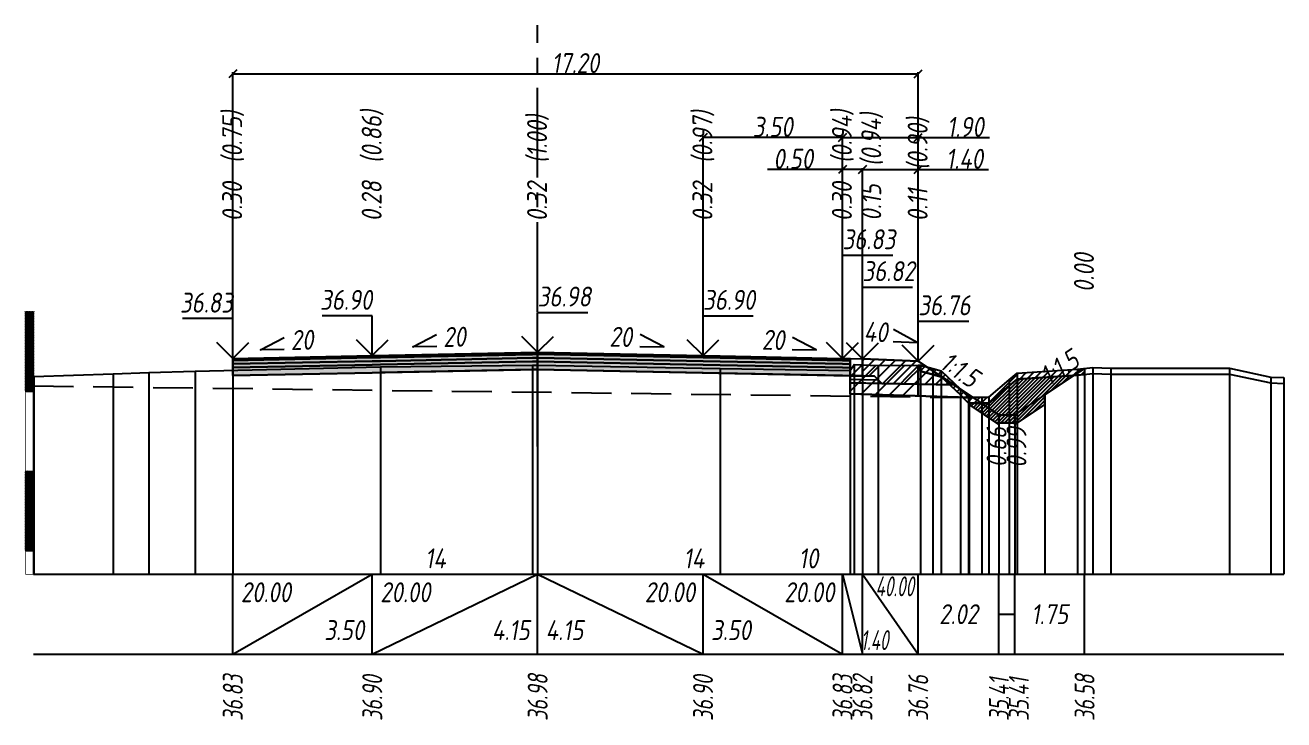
# Model space of a CAD drawing. Extents: x -717 to 1451, y -133302 to 233.
# Drawn here: x 80.8 to 238.7, y -90850.3 to -90763.1 of the extents above; entities that cross this region are included whole.
import ezdxf
from ezdxf.enums import TextEntityAlignment as Align

# ---------------------------------------------------------------- set-up
doc = ezdxf.new("R2010")
doc.units = 0
doc.linetypes.add('осевая2', pattern=[1.125, 0.75, -0.125, 0.125, -0.125])
doc.linetypes.add('штриховая', pattern=[0.75, 0.5, -0.25])
for name, color, linetype in [('Интерполированный поперечник', 2, 'Continuous'), ('Код_514', 1, 'Continuous'), ('Контур_0', 7, 'Continuous'), ('Контур_2521', 7, 'Continuous'), ('Контур_2564', 7, 'Continuous'), ('Контур_2660', 7, 'Continuous'), ('Контур_2665', 7, 'Continuous'), ('Контур_400', 7, 'Continuous'), ('Контур_508', 7, 'Continuous'), ('Контур_512', 7, 'Continuous'), ('Контур_513', 7, 'Continuous'), ('Красный поперечник', 1, 'Continuous'), ('Линейка абсолютных высот', 7, 'Continuous'), ('Объём_2501', 7, 'Continuous'), ('Объём_2564', 7, 'Continuous'), ('Объём_2650', 7, 'Continuous'), ('Объём_2660', 7, 'Continuous'), ('Объём_2663', 7, 'Continuous'), ('Объём_2664', 7, 'Continuous'), ('Объём_2665', 7, 'Continuous'), ('Объём_2753', 7, 'Continuous'), ('Ось', 1, 'осевая2'), ('Откосы', 7, 'Continuous'), ('Отметки покрытия', 7, 'Continuous'), ('Рабочие отметки', 7, 'Continuous'), ('Рабочие отметки доп.', 7, 'Continuous'), ('Слои выравнивания', 7, 'Continuous'), ('Таблица', 7, 'Continuous'), ('Уклоны проезжей части', 7, 'Continuous'), ('Черный поперечник', 3, 'Continuous')]:
    doc.layers.add(name, color=color, linetype=linetype)
for name, color, linetype, true_color in [('Контур_2540', 2, 'Continuous', 0xffff00), ('Контур_2560', 2, 'Continuous', 0xffff00), ('Контур_2561', 7, 'Continuous', 0xff8040), ('Контур_2562', 3, 'Continuous', 0x00ff00), ('Контур_2563', 7, 'Continuous', 0xff8000), ('Контур_2570', 7, 'Continuous', 0x80ff00), ('Контур_2583', 3, 'Continuous', 0x00ff00), ('Контур_2584', 3, 'Continuous', 0x00ff00), ('Контур_2725', 7, 'Continuous', 0x323232), ('Контур_2736', 4, 'Continuous', 0x00ffff), ('Контур_2760', 7, 'Continuous', 0x323232), ('Контур_2761', 7, 'Continuous', 0x323232), ('Контур_2762', 7, 'Continuous', 0x323232), ('Контур_2763', 7, 'Continuous', 0x323232), ('Контур_402', 7, 'Continuous', 0xff6464), ('Контур_703', 4, 'Continuous', 0x00ffff), ('Контур_707', 4, 'Continuous', 0x00ffff), ('Контур_720', 131, 'Continuous', 0xaaffff), ('Объём_2500', 7, 'Continuous', 0xc0c0c0), ('Объём_2520', 7, 'Continuous', 0x80ffff), ('Объём_2540', 2, 'Continuous', 0xffff00), ('Объём_2560', 2, 'Continuous', 0xffff00), ('Объём_2561', 7, 'Continuous', 0xff8040), ('Объём_2562', 3, 'Continuous', 0x00ff00), ('Объём_2563', 7, 'Continuous', 0xff8000), ('Объём_2570', 7, 'Continuous', 0x80ff00), ('Объём_2580', 3, 'Continuous', 0x00ff00), ('Объём_2583', 3, 'Continuous', 0x00ff00), ('Объём_2584', 3, 'Continuous', 0x00ff00), ('Объём_2593', 3, 'Continuous', 0x00ff00), ('Объём_2597', 3, 'Continuous', 0x00ff00), ('Объём_2600', 7, 'Continuous', 0x808000), ('Объём_2620', 2, 'Continuous', 0xffff00), ('Объём_2746', 2, 'Continuous', 0xffff00)]:
    doc.layers.add(name, color=color, linetype=linetype, true_color=true_color)
doc.styles.get("Standard").update_dxf_attribs({"font": 'txt', "height": 2.5})
doc.styles.add('М', font='romand.shx', dxfattribs={"width": 0.8, "oblique": 10, "height": 2.5})
doc.dimstyles.get("Standard").update_dxf_attribs({"dimtxt": 0.18, "dimasz": 0.18, "dimexe": 0.18, "dimexo": 0.0625, "dimgap": 0.09, "dimtad": 0, "dimtih": 1, "dimtoh": 1, "dimdec": 4, "dimzin": 0, "dimdsep": 46, "dimtxsty": 'Standard', "dimcen": 0.09, "dimadec": 0, "dimazin": 0, "dimtfac": 1, "dimtdec": 4, "dimtofl": 0, "dimtmove": 0, "dimatfit": 3, "dimfxl": 1, "dimtolj": 1, "dimtzin": 0, "dimarcsym": 0})
pattern_1 = [(45.00000125, (1.86336, -2497.37668), (-0.026516505928, 0.026516504769), []), (135.00000034, (1.86336, -2497.37668), (-0.02651650519, -0.026516505506), [])]

# ---------------------------------------------------------------- blocks, each defined once
blk = doc.blocks.new('_Oblique')
at = {"color": 0, "linetype": 'ByBlock', "lineweight": -2}
blk.add_line((-0.5, -0.5), (0.5, 0.5), dxfattribs=at)
blk = doc.blocks.new('*D3392')
at = {"color": 0, "lineweight": -2, "transparency": 16777216}
for p, q in [((185.86, -90804.97), (185.86, -90781.04)), ((185.86, -90781.22), (192.86, -90781.22)), ((192.86, -90805.25), (192.86, -90781.04)), ((192.86, -90781.22), (201.67, -90781.22))]:
    blk.add_line(p, q, dxfattribs=at)
at = {"layer": 'Defpoints', "color": 0, "transparency": 16777216}
for p in [(192.86, -90781.22), (185.86, -90805.03), (192.86, -90805.31)]:
    blk.add_point(p, dxfattribs=at)
at = {"color": 0, "lineweight": -2, "transparency": 16777216, "rotation": 180}
blk.add_blockref('_Oblique', (185.86, -90781.22), dxfattribs=at)
at = {"color": 0, "lineweight": -2, "transparency": 16777216}
blk.add_blockref('_Oblique', (192.86, -90781.22), dxfattribs=at)
at = {"color": 0, "transparency": 16777216, "insert": (198.67, -90779.88), "char_height": 2.5, "width": 0.69, "attachment_point": 5, "style": 'М'}
blk.add_mtext('\\A1;1.40', dxfattribs=at)
blk = doc.blocks.new('*D3393')
at = {"color": 0, "lineweight": -2, "transparency": 16777216}
for p, q in [((183.36, -90781.22), (173.96, -90781.22)), ((183.36, -90804.92), (183.36, -90781.04)), ((185.86, -90781.22), (183.36, -90781.22)), ((185.86, -90804.97), (185.86, -90781.04))]:
    blk.add_line(p, q, dxfattribs=at)
at = {"layer": 'Defpoints', "color": 0, "transparency": 16777216}
for p in [(185.86, -90781.22), (183.36, -90804.98), (185.86, -90805.03)]:
    blk.add_point(p, dxfattribs=at)
at = {"color": 0, "lineweight": -2, "transparency": 16777216, "rotation": 180}
blk.add_blockref('_Oblique', (183.36, -90781.22), dxfattribs=at)
at = {"color": 0, "lineweight": -2, "transparency": 16777216}
blk.add_blockref('_Oblique', (185.86, -90781.22), dxfattribs=at)
at = {"color": 0, "transparency": 16777216, "insert": (177.18, -90779.88), "char_height": 2.5, "width": 0.72, "attachment_point": 5, "style": 'М'}
blk.add_mtext('\\A1;0.50', dxfattribs=at)
blk = doc.blocks.new('*D3394')
at = {"color": 0, "lineweight": -2, "transparency": 16777216}
for p, q in [((165.86, -90804.57), (165.86, -90777.04)), ((183.36, -90777.22), (165.86, -90777.22)), ((183.36, -90804.92), (183.36, -90777.04))]:
    blk.add_line(p, q, dxfattribs=at)
at = {"layer": 'Defpoints', "color": 0, "transparency": 16777216}
for p in [(165.86, -90777.22), (165.86, -90804.63), (183.36, -90804.98)]:
    blk.add_point(p, dxfattribs=at)
at = {"color": 0, "lineweight": -2, "transparency": 16777216, "rotation": 180}
blk.add_blockref('_Oblique', (165.86, -90777.22), dxfattribs=at)
at = {"color": 0, "lineweight": -2, "transparency": 16777216}
blk.add_blockref('_Oblique', (183.36, -90777.22), dxfattribs=at)
at = {"color": 0, "transparency": 16777216, "insert": (174.61, -90775.88), "char_height": 2.5, "width": 0.75, "attachment_point": 5, "style": 'М'}
blk.add_mtext('\\A1;3.50', dxfattribs=at)
blk = doc.blocks.new('*D3395')
at = {"color": 0, "lineweight": -2, "transparency": 16777216}
for p, q in [((183.36, -90804.92), (183.36, -90777.04)), ((183.36, -90777.22), (192.86, -90777.22)), ((192.86, -90805.25), (192.86, -90777.04)), ((192.86, -90777.22), (201.79, -90777.22))]:
    blk.add_line(p, q, dxfattribs=at)
at = {"layer": 'Defpoints', "color": 0, "transparency": 16777216}
for p in [(183.36, -90777.22), (183.36, -90804.98), (192.86, -90805.31)]:
    blk.add_point(p, dxfattribs=at)
at = {"color": 0, "lineweight": -2, "transparency": 16777216, "rotation": 180}
blk.add_blockref('_Oblique', (183.36, -90777.22), dxfattribs=at)
at = {"color": 0, "lineweight": -2, "transparency": 16777216}
blk.add_blockref('_Oblique', (192.86, -90777.22), dxfattribs=at)
at = {"color": 0, "transparency": 16777216, "insert": (198.78, -90775.88), "char_height": 2.5, "width": 0.69, "attachment_point": 5, "style": 'М'}
blk.add_mtext('\\A1;1.90', dxfattribs=at)
blk = doc.blocks.new('*D3396')
at = {"color": 0, "lineweight": -2, "transparency": 16777216}
for p, q in [((106.86, -90804.92), (106.86, -90769.04)), ((106.86, -90769.22), (192.86, -90769.22)), ((192.86, -90805.25), (192.86, -90769.04))]:
    blk.add_line(p, q, dxfattribs=at)
at = {"layer": 'Defpoints', "color": 0, "transparency": 16777216}
for p in [(192.86, -90769.22), (106.86, -90804.98), (192.86, -90805.31)]:
    blk.add_point(p, dxfattribs=at)
at = {"color": 0, "lineweight": -2, "transparency": 16777216, "rotation": 180}
blk.add_blockref('_Oblique', (106.86, -90769.22), dxfattribs=at)
at = {"color": 0, "lineweight": -2, "transparency": 16777216}
blk.add_blockref('_Oblique', (192.86, -90769.22), dxfattribs=at)
at = {"color": 0, "transparency": 16777216, "insert": (149.86, -90767.88), "char_height": 2.5, "width": 0.87, "attachment_point": 5, "style": 'М'}
blk.add_mtext('\\A1;17.20', dxfattribs=at)

msp = doc.modelspace()

# ---------------------------------------------------------------- hatches: boundary and pattern name
at = {"layer": 'Линейка абсолютных высот'}
h = msp.add_hatch(dxfattribs=at)
h.set_pattern_fill('ANSI37', scale=0.3, style=0)
h.set_pattern_definition(pattern_1)
h.paths.add_polyline_path([(81.863, -90809.058), (81.863, -90799.058), (80.863, -90799.058), (80.863, -90809.058)])
h = msp.add_hatch(dxfattribs=at)
h.set_pattern_fill('ANSI37', scale=0.3, style=0)
h.set_pattern_definition(pattern_1)
h.paths.add_polyline_path([(81.863, -90829.058), (81.863, -90819.058), (80.863, -90819.058), (80.863, -90829.058)])
at = {"layer": 'Объём_2563'}
h = msp.add_hatch(dxfattribs=at)
h.set_pattern_fill('ANSI31', color=256, scale=0.3)
h.paths.add_polyline_path([(188.282, -90808.07), (187.363, -90807.151), (185.863, -90807.121), (185.863, -90804.971), (192.863, -90805.251), (197.363, -90808.251)])
at = {"layer": 'Объём_2570'}
h = msp.add_hatch(dxfattribs=at)
h.set_pattern_fill('ANSI31', color=256, scale=0.2)
h.paths.add_polyline_path([(213.731, -90806.92), (212.846, -90807.004), (205.295, -90807.528), (204.277, -90808.363), (201.711, -90810.529), (200.846, -90810.527), (199.179, -90810.548), (198.155, -90809.51), (195.748, -90807.227), (193.151, -90806.528), (193.151, -90805.778), (195.748, -90806.477), (198.155, -90808.76), (199.179, -90809.798), (200.846, -90809.777), (201.711, -90809.779), (204.277, -90807.613), (205.295, -90806.778), (212.846, -90806.254), (213.731, -90806.17)])
at = {"layer": 'Объём_2600'}
h = msp.add_hatch(dxfattribs=at)
h.set_pattern_fill('ANSI31', color=6, scale=0.4)
h.paths.add_polyline_path([(192.863, -90809.639), (184.332, -90809.383), (184.332, -90806.448), (184.832, -90805.699), (187.851, -90805.809), (192.863, -90805.78)])
h = msp.add_hatch(dxfattribs=at)
h.set_pattern_fill('HONEY', color=5, scale=0.3)
h.paths.add_polyline_path([(213.731, -90806.17), (213.731, -90806.92), (212.846, -90807.004), (212.439, -90807.032)])
at = {"layer": 'Объём_2620'}
h = msp.add_hatch(dxfattribs=at)
h.set_pattern_fill('ANSI31', color=2, scale=0.1)
h.paths.add_polyline_path([(200.846, -90810.527), (201.711, -90810.529), (204.277, -90808.363), (205.295, -90807.528), (212.439, -90807.032), (208.737, -90809.5), (208.737, -90810.702), (204.987, -90813.202), (204.987, -90813), (202.987, -90813), (202.987, -90813.202), (199.237, -90810.702), (199.237, -90810.548)])
at = {"layer": 'Слои выравнивания'}
for color, points in [(2, [(106.863, -90804.921), (124.363, -90804.571), (125.382, -90804.551), (144.486, -90804.169), (145.113, -90804.156), (145.113, -90804.406), (144.486, -90804.419), (125.382, -90804.801), (124.363, -90804.821), (106.863, -90805.171)]), (2, [(145.113, -90804.156), (165.863, -90804.571), (168.023, -90804.614), (183.363, -90804.921), (184.332, -90804.941), (184.332, -90805.191), (183.363, -90805.171), (168.023, -90804.864), (165.863, -90804.821), (145.113, -90804.406)]), (3, [(106.863, -90805.171), (124.363, -90804.821), (125.382, -90804.801), (144.486, -90804.419), (145.113, -90804.406), (145.113, -90804.856), (144.486, -90804.869), (125.382, -90805.251), (124.363, -90805.271), (106.863, -90805.621)]), (4, [(106.863, -90805.621), (124.363, -90805.271), (125.382, -90805.251), (144.486, -90804.869), (145.113, -90804.856), (145.113, -90805.306), (144.486, -90805.319), (125.382, -90805.701), (124.363, -90805.721), (106.863, -90806.071)]), (5, [(106.863, -90806.071), (124.363, -90805.721), (125.382, -90805.701), (144.486, -90805.319), (145.113, -90805.306), (145.113, -90806.306), (144.486, -90806.319), (125.382, -90806.701), (124.363, -90806.721), (106.863, -90807.071)]), (3, [(145.113, -90804.406), (165.863, -90804.821), (168.023, -90804.864), (183.363, -90805.171), (184.332, -90805.191), (184.332, -90805.641), (183.363, -90805.621), (168.023, -90805.314), (165.863, -90805.271), (145.113, -90804.856)]), (4, [(145.113, -90804.856), (165.863, -90805.271), (168.023, -90805.314), (183.363, -90805.621), (184.332, -90805.641), (184.332, -90806.091), (183.363, -90806.071), (168.023, -90805.764), (165.863, -90805.721), (145.113, -90805.306)]), (5, [(145.113, -90805.306), (165.863, -90805.721), (168.023, -90805.764), (183.363, -90806.071), (184.332, -90806.091), (184.332, -90807.091), (183.363, -90807.071), (168.023, -90806.764), (165.863, -90806.721), (145.113, -90806.306)])]:
    msp.add_hatch(color=color, dxfattribs=at).paths.add_polyline_path(points)

# ---------------------------------------------------------------- linework, layer by layer
at = {"layer": 'Интерполированный поперечник', "linetype": 'штриховая', "ltscale": 10, "flags": 128}
msp.add_lwpolyline([(81.863, -90808.362), (199.743, -90809.838)], dxfattribs=at)
at = {"layer": 'Код_514'}
for p, q in [((106.863, -90842), (106.863, -90832)), ((106.863, -90842), (124.363, -90832)), ((124.363, -90842), (124.363, -90832)), ((124.363, -90842), (145.113, -90832)), ((145.113, -90842), (145.113, -90832)), ((145.113, -90832), (165.863, -90842)), ((165.863, -90842), (165.863, -90832)), ((165.863, -90832), (183.363, -90842)), ((183.363, -90842), (183.363, -90832)), ((183.363, -90832), (185.863, -90842)), ((185.863, -90842), (185.863, -90832)), ((185.863, -90832), (192.863, -90842)), ((192.863, -90842), (192.863, -90832)), ((202.987, -90842), (202.987, -90832)), ((204.987, -90842), (204.987, -90832)), ((213.731, -90842), (213.731, -90832)), ((202.987, -90837), (204.987, -90837))]:
    msp.add_line(p, q, dxfattribs=at)
at = {"layer": 'Контур_0', "color": 18, "true_color": 0x000000, "flags": 128}
for points in [[(106.863, -90804.921), (106.863, -90808.971)], [(184.332, -90804.941), (185.863, -90804.971), (185.863, -90807.121), (184.332, -90807.091), (184.332, -90804.941), (184.332, -90804.941)], [(184.332, -90807.091), (187.363, -90807.151), (188.282, -90808.07), (184.332, -90807.991), (184.332, -90807.091), (184.332, -90807.091)], [(185.863, -90807.121), (187.363, -90807.151), (188.282, -90808.07), (197.363, -90808.251)]]:
    msp.add_lwpolyline(points, dxfattribs=at)
at = {"layer": 'Контур_2521', "color": 18, "true_color": 0x000000, "flags": 128}
msp.add_lwpolyline([(184.332, -90807.541), (187.823, -90807.61)], dxfattribs=at)
at = {"layer": 'Контур_2540', "flags": 128}
msp.add_lwpolyline([(197.363, -90808.251), (199.237, -90809.5), (199.237, -90809.83), (184.332, -90809.383), (184.332, -90807.991), (197.363, -90808.251), (197.363, -90808.251)], dxfattribs=at)
at = {"layer": 'Контур_2560', "flags": 128}
msp.add_lwpolyline([(185.863, -90804.971), (192.863, -90805.251), (192.863, -90805.251), (192.863, -90805.251)], dxfattribs=at)
at = {"layer": 'Контур_2561', "flags": 128}
msp.add_lwpolyline([(185.863, -90804.971), (185.863, -90804.971), (192.863, -90805.251), (192.863, -90805.251), (185.863, -90804.971)], dxfattribs=at)
at = {"layer": 'Контур_2562', "flags": 128}
msp.add_lwpolyline([(192.863, -90805.251), (192.863, -90805.251), (192.863, -90805.251), (192.863, -90805.251), (192.863, -90805.251)], dxfattribs=at)
at = {"layer": 'Контур_2563', "flags": 128}
msp.add_lwpolyline([(188.282, -90808.07), (187.363, -90807.151), (185.863, -90807.121), (185.863, -90804.971), (192.863, -90805.251), (197.363, -90808.251), (188.282, -90808.07), (188.282, -90808.07)], dxfattribs=at)
at = {"layer": 'Контур_2564', "flags": 128}
msp.add_lwpolyline([(185.863, -90804.971), (192.863, -90805.251)], dxfattribs=at)
at = {"layer": 'Контур_2570', "flags": 128}
msp.add_lwpolyline([(81.863, -90807.186), (81.891, -90807.189), (91.835, -90806.858), (96.34, -90806.694), (102.126, -90806.51), (125.382, -90805.97), (144.486, -90805.767), (145.113, -90805.778), (168.023, -90806.19), (184.332, -90806.448), (184.832, -90805.699), (187.851, -90805.809), (193.151, -90805.778), (193.151, -90806.528), (194.694, -90806.942), (195.748, -90807.227), (198.155, -90809.51), (199.179, -90810.548), (200.846, -90810.527), (201.711, -90810.529), (204.277, -90808.363), (205.295, -90807.528), (212.846, -90807.004), (214.781, -90806.821), (217.037, -90806.915), (231.931, -90806.896), (237.102, -90808.003), (238.731, -90808.084)], dxfattribs=at)
at = {"layer": 'Контур_2583', "flags": 128}
for points in [[(199.237, -90809.5), (202.987, -90812), (202.987, -90813.202), (199.237, -90810.702), (199.237, -90809.5)], [(204.987, -90812), (208.737, -90809.5), (208.737, -90810.702), (204.987, -90813.202), (204.987, -90812)]]:
    msp.add_lwpolyline(points, dxfattribs=at)
at = {"layer": 'Контур_2584', "flags": 128}
msp.add_lwpolyline([(202.987, -90812), (204.987, -90812), (204.987, -90813), (202.987, -90813), (202.987, -90812)], dxfattribs=at)
at = {"layer": 'Контур_2660', "flags": 128}
msp.add_lwpolyline([(184.332, -90809.383), (199.237, -90809.83)], dxfattribs=at)
at = {"layer": 'Контур_2665', "flags": 128}
msp.add_lwpolyline([(192.863, -90805.251), (192.863, -90805.251)], dxfattribs=at)
at = {"layer": 'Контур_2725', "flags": 128}
msp.add_lwpolyline([(106.863, -90807.071), (124.363, -90806.721), (125.382, -90806.701), (144.486, -90806.319), (145.113, -90806.306), (165.863, -90806.721), (168.023, -90806.764), (183.363, -90807.071), (184.332, -90807.091)], dxfattribs=at)
at = {"layer": 'Контур_2736', "flags": 128}
msp.add_lwpolyline([(192.863, -90805.251), (192.863, -90805.251)], dxfattribs=at)
at = {"layer": 'Контур_2760', "flags": 128}
msp.add_lwpolyline([(106.863, -90804.921), (124.363, -90804.571), (125.382, -90804.551), (144.486, -90804.169), (145.113, -90804.156), (165.863, -90804.571), (168.023, -90804.614), (183.363, -90804.921), (184.332, -90804.941)], dxfattribs=at)
at = {"layer": 'Контур_2761', "flags": 128}
msp.add_lwpolyline([(106.863, -90805.171), (124.363, -90804.821), (125.382, -90804.801), (144.486, -90804.419), (145.113, -90804.406), (165.863, -90804.821), (168.023, -90804.864), (183.363, -90805.171), (184.332, -90805.191)], dxfattribs=at)
at = {"layer": 'Контур_2762', "flags": 128}
msp.add_lwpolyline([(106.863, -90805.621), (124.363, -90805.271), (125.382, -90805.251), (144.486, -90804.869), (145.113, -90804.856), (165.863, -90805.271), (168.023, -90805.314), (183.363, -90805.621), (184.332, -90805.641)], dxfattribs=at)
at = {"layer": 'Контур_2763', "flags": 128}
msp.add_lwpolyline([(106.863, -90806.071), (124.363, -90805.721), (125.382, -90805.701), (144.486, -90805.319), (145.113, -90805.306), (165.863, -90805.721), (168.023, -90805.764), (183.363, -90806.071), (184.332, -90806.091)], dxfattribs=at)
at = {"layer": 'Контур_400', "flags": 128}
for points in [[(106.863, -90804.921), (124.363, -90804.571), (145.113, -90804.156)], [(145.113, -90804.156), (165.863, -90804.571), (183.363, -90804.921), (183.363, -90804.921), (183.363, -90804.921), (183.363, -90804.921), (183.363, -90804.921), (183.363, -90804.921), (185.863, -90804.971)]]:
    msp.add_lwpolyline(points, dxfattribs=at)
at = {"layer": 'Контур_402', "flags": 128}
msp.add_lwpolyline([(106.863, -90807.071), (145.113, -90806.306), (184.332, -90807.091), (184.332, -90809.383), (199.237, -90809.83)], dxfattribs=at)
at = {"layer": 'Контур_508', "flags": 128}
msp.add_lwpolyline([(106.863, -90807.071), (145.113, -90806.306), (184.332, -90807.091), (184.332, -90809.383), (199.237, -90809.83), (199.237, -90810.702), (202.987, -90813.202), (202.987, -90813), (204.987, -90813), (204.987, -90813.202), (208.737, -90810.702), (208.737, -90809.5), (213.731, -90806.17)], dxfattribs=at)
at = {"layer": 'Контур_512', "flags": 128}
msp.add_lwpolyline([(184.332, -90809.383), (199.237, -90809.83), (199.237, -90810.702), (202.987, -90813.202), (202.987, -90813), (204.987, -90813), (204.987, -90813.202), (208.737, -90810.702), (208.737, -90809.5), (213.731, -90806.17)], dxfattribs=at)
at = {"layer": 'Контур_513', "flags": 128}
msp.add_lwpolyline([(106.863, -90807.071), (145.113, -90806.306), (184.332, -90807.091), (184.332, -90809.383), (199.237, -90809.83), (199.237, -90810.702), (202.987, -90813.202), (202.987, -90813), (204.987, -90813), (204.987, -90813.202), (208.737, -90810.702), (208.737, -90809.5), (213.731, -90806.17)], dxfattribs=at)
at = {"layer": 'Контур_703', "flags": 128}
for points in [[(192.863, -90805.251), (192.863, -90805.251)], [(192.863, -90805.251), (202.987, -90812)], [(192.863, -90805.251), (202.987, -90812)]]:
    msp.add_lwpolyline(points, dxfattribs=at)
at = {"layer": 'Контур_707', "flags": 128}
msp.add_lwpolyline([(204.987, -90812), (213.731, -90806.17)], dxfattribs=at)
msp.add_lwpolyline([(204.987, -90812), (213.731, -90806.17)], dxfattribs=at)
at = {"layer": 'Контур_720', "flags": 128}
msp.add_lwpolyline([(202.987, -90812), (204.987, -90812)], dxfattribs=at)
at = {"layer": 'Красный поперечник'}
for p, q in [((124.363, -90804.571), (145.113, -90804.156)), ((145.113, -90804.156), (165.863, -90804.571)), ((106.863, -90804.921), (124.363, -90804.571)), ((165.863, -90804.571), (183.363, -90804.921)), ((183.363, -90804.921), (185.863, -90804.971)), ((185.863, -90804.971), (192.863, -90805.251)), ((192.863, -90805.251), (202.987, -90812)), ((204.987, -90812), (213.731, -90806.17)), ((213.731, -90806.17), (213.731, -90832)), ((184.332, -90809.383), (184.332, -90832)), ((199.237, -90809.83), (199.237, -90832)), ((208.737, -90809.5), (208.737, -90832)), ((199.237, -90810.702), (199.237, -90832)), ((202.987, -90812), (204.987, -90812)), ((208.737, -90810.702), (208.737, -90832)), ((202.987, -90813), (202.987, -90832)), ((202.987, -90813.202), (202.987, -90832)), ((204.987, -90813), (204.987, -90832)), ((204.987, -90813.202), (204.987, -90832))]:
    msp.add_line(p, q, dxfattribs=at)
at = {"layer": 'Линейка абсолютных высот', "color": 7, "const_width": 0.1, "flags": 128}
for points in [[(81.863, -90809.058), (81.863, -90799.058), (80.863, -90799.058), (80.863, -90809.058), (81.863, -90809.058)], [(81.863, -90819.058), (81.863, -90809.058), (80.863, -90809.058), (80.863, -90819.058), (81.863, -90819.058)], [(81.863, -90829.058), (81.863, -90819.058), (80.863, -90819.058), (80.863, -90829.058), (81.863, -90829.058)], [(81.863, -90832), (81.863, -90829.058), (80.863, -90829.058), (80.863, -90832), (81.863, -90832)]]:
    msp.add_lwpolyline(points, dxfattribs=at)
at = {"layer": 'Объём_2500', "color": 18, "true_color": 0x000000, "flags": 128}
msp.add_lwpolyline([(184.332, -90804.941), (185.863, -90804.971), (185.863, -90807.121), (184.332, -90807.091), (184.332, -90804.941), (184.332, -90804.941)], dxfattribs=at)
at = {"layer": 'Объём_2501', "flags": 128}
for points in [[(106.863, -90804.921), (124.363, -90804.571), (145.113, -90804.156)], [(145.113, -90804.156), (165.863, -90804.571), (183.363, -90804.921), (183.363, -90804.921), (183.363, -90804.921), (183.363, -90804.921), (183.363, -90804.921), (183.363, -90804.921), (185.863, -90804.971)]]:
    msp.add_lwpolyline(points, dxfattribs=at)
at = {"layer": 'Объём_2520', "color": 250, "flags": 128}
msp.add_lwpolyline([(184.332, -90807.091), (187.363, -90807.151), (188.282, -90808.07), (184.332, -90807.991), (184.332, -90807.091), (184.332, -90807.091)], dxfattribs=at)
at = {"layer": 'Объём_2540', "flags": 128}
msp.add_lwpolyline([(197.363, -90808.251), (199.237, -90809.5), (199.237, -90809.83), (184.332, -90809.383), (184.332, -90807.991), (197.363, -90808.251), (197.363, -90808.251)], dxfattribs=at)
at = {"layer": 'Объём_2560', "flags": 128}
msp.add_lwpolyline([(185.863, -90804.971), (192.863, -90805.251), (192.863, -90805.251), (192.863, -90805.251)], dxfattribs=at)
at = {"layer": 'Объём_2561', "flags": 128}
msp.add_lwpolyline([(185.863, -90804.971), (185.863, -90804.971), (192.863, -90805.251), (192.863, -90805.251), (185.863, -90804.971)], dxfattribs=at)
at = {"layer": 'Объём_2562', "flags": 128}
msp.add_lwpolyline([(192.863, -90805.251), (192.863, -90805.251), (192.863, -90805.251), (192.863, -90805.251), (192.863, -90805.251)], dxfattribs=at)
at = {"layer": 'Объём_2563', "color": 250, "flags": 128}
msp.add_lwpolyline([(188.282, -90808.07), (187.363, -90807.151), (185.863, -90807.121), (185.863, -90804.971), (192.863, -90805.251), (197.363, -90808.251), (188.282, -90808.07), (188.282, -90808.07)], dxfattribs=at)
at = {"layer": 'Объём_2564', "flags": 128}
msp.add_lwpolyline([(185.863, -90804.971), (192.863, -90805.251)], dxfattribs=at)
at = {"layer": 'Объём_2570', "flags": 128}
msp.add_lwpolyline([(213.731, -90806.92), (212.846, -90807.004), (205.295, -90807.528), (204.277, -90808.363), (201.711, -90810.529), (200.846, -90810.527), (199.179, -90810.548), (198.155, -90809.51), (195.748, -90807.227), (193.151, -90806.528), (193.151, -90805.778), (195.748, -90806.477), (198.155, -90808.76), (199.179, -90809.798), (200.846, -90809.777), (201.711, -90809.779), (204.277, -90807.613), (205.295, -90806.778), (212.846, -90806.254), (213.731, -90806.17), (213.731, -90806.92), (213.731, -90806.92)], dxfattribs=at)
at = {"layer": 'Объём_2580', "flags": 128}
for points in [[(192.863, -90805.251), (199.237, -90809.5)], [(208.737, -90809.5), (213.731, -90806.17)]]:
    msp.add_lwpolyline(points, dxfattribs=at)
at = {"layer": 'Объём_2583', "flags": 128}
for points in [[(199.237, -90809.5), (202.987, -90812), (202.987, -90813.202), (199.237, -90810.702), (199.237, -90809.5)], [(204.987, -90812), (208.737, -90809.5), (208.737, -90810.702), (204.987, -90813.202), (204.987, -90812)]]:
    msp.add_lwpolyline(points, dxfattribs=at)
at = {"layer": 'Объём_2584', "flags": 128}
msp.add_lwpolyline([(202.987, -90812), (204.987, -90812), (204.987, -90813), (202.987, -90813), (202.987, -90812)], dxfattribs=at)
at = {"layer": 'Объём_2593', "flags": 128}
for points in [[(199.237, -90809.5), (202.987, -90812)], [(204.987, -90812), (208.737, -90809.5)]]:
    msp.add_lwpolyline(points, dxfattribs=at)
at = {"layer": 'Объём_2597', "flags": 128}
msp.add_lwpolyline([(202.987, -90812), (204.987, -90812)], dxfattribs=at)
at = {"layer": 'Объём_2600', "color": 5, "flags": 128}
for points in [[(213.731, -90806.17), (213.731, -90806.92), (212.846, -90807.004), (212.439, -90807.032), (213.731, -90806.17), (213.731, -90806.17)], [(199.179, -90810.548), (198.447, -90809.806), (199.237, -90809.83), (199.237, -90810.548), (199.179, -90810.548), (199.179, -90810.548)]]:
    msp.add_lwpolyline(points, dxfattribs=at)
at = {"layer": 'Объём_2620', "flags": 128}
for points in [[(192.863, -90805.78), (193.151, -90805.778), (193.151, -90806.528), (195.748, -90807.227), (198.155, -90809.51), (198.447, -90809.806), (192.863, -90809.639), (192.863, -90805.78), (192.863, -90805.78)], [(200.846, -90810.527), (201.711, -90810.529), (204.277, -90808.363), (205.295, -90807.528), (212.439, -90807.032), (208.737, -90809.5), (208.737, -90810.702), (204.987, -90813.202), (204.987, -90813), (202.987, -90813), (202.987, -90813.202), (199.237, -90810.702), (199.237, -90810.548), (200.846, -90810.527), (200.846, -90810.527)]]:
    msp.add_lwpolyline(points, dxfattribs=at)
at = {"layer": 'Объём_2650', "color": 6, "flags": 128}
msp.add_lwpolyline([(192.863, -90809.639), (184.332, -90809.383), (184.332, -90806.448), (184.832, -90805.699), (187.851, -90805.809), (192.863, -90805.78), (192.863, -90809.639), (192.863, -90809.639)], dxfattribs=at)
at = {"layer": 'Объём_2660', "flags": 128}
msp.add_lwpolyline([(184.332, -90809.383), (199.237, -90809.83)], dxfattribs=at)
at = {"layer": 'Объём_2663', "flags": 128}
for points in [[(192.863, -90805.251), (202.987, -90812)], [(204.987, -90812), (213.731, -90806.17)]]:
    msp.add_lwpolyline(points, dxfattribs=at)
at = {"layer": 'Объём_2664', "flags": 128}
msp.add_lwpolyline([(202.987, -90812), (204.987, -90812)], dxfattribs=at)
at = {"layer": 'Объём_2665', "flags": 128}
msp.add_lwpolyline([(192.863, -90805.251), (192.863, -90805.251)], dxfattribs=at)
at = {"layer": 'Объём_2746', "flags": 128}
for points in [[(198.155, -90809.51), (198.447, -90809.806), (184.332, -90809.383), (184.332, -90806.448), (184.832, -90805.699), (187.851, -90805.809), (193.151, -90805.778), (193.151, -90806.528), (195.748, -90807.227), (198.155, -90809.51), (198.155, -90809.51)], [(208.737, -90810.702), (204.987, -90813.202), (204.987, -90813), (202.987, -90813), (202.987, -90813.202), (199.237, -90810.702), (199.237, -90810.548), (200.778, -90810.528), (202.987, -90812), (204.987, -90812), (208.737, -90809.5), (208.737, -90810.702), (208.737, -90810.702)]]:
    msp.add_lwpolyline(points, dxfattribs=at)
at = {"layer": 'Объём_2753', "flags": 128}
msp.add_lwpolyline([(184.332, -90804.941), (184.332, -90804.941)], dxfattribs=at)
at = {"layer": 'Ось', "ltscale": 15}
msp.add_line((145.113, -90815.971), (145.113, -90763.127), dxfattribs=at)
at = {"layer": 'Отметки покрытия', "color": 1}
for p, q in [((183.363, -90804.921), (183.363, -90791.971)), ((183.363, -90791.971), (189.663, -90791.971)), ((185.863, -90804.971), (185.863, -90795.971)), ((185.863, -90795.971), (192.163, -90795.971)), ((145.113, -90804.156), (145.113, -90799.156)), ((145.113, -90799.156), (151.413, -90799.156)), ((106.863, -90799.921), (100.563, -90799.921)), ((106.863, -90804.921), (106.863, -90799.921)), ((124.363, -90799.571), (118.063, -90799.571)), ((124.363, -90804.571), (124.363, -90799.571)), ((165.863, -90804.571), (165.863, -90799.571)), ((165.863, -90799.571), (172.163, -90799.571)), ((192.863, -90805.251), (192.863, -90800.251)), ((192.863, -90800.251), (199.213, -90800.251)), ((124.363, -90804.571), (122.363, -90802.571)), ((124.363, -90804.571), (126.363, -90802.571)), ((145.113, -90804.156), (143.113, -90802.156)), ((145.113, -90804.156), (147.113, -90802.156)), ((165.863, -90804.571), (163.863, -90802.571)), ((165.863, -90804.571), (167.863, -90802.571)), ((106.863, -90804.921), (104.863, -90802.921)), ((106.863, -90804.921), (108.863, -90802.921)), ((183.363, -90804.921), (181.363, -90802.921)), ((183.363, -90804.921), (185.363, -90802.921)), ((185.863, -90804.971), (183.863, -90802.971)), ((185.863, -90804.971), (187.863, -90802.971)), ((192.863, -90805.251), (190.863, -90803.251)), ((192.863, -90805.251), (194.863, -90803.251))]:
    msp.add_line(p, q, dxfattribs=at)
at = {"layer": 'Слои выравнивания'}
for p, q in [((145.113, -90804.156), (145.113, -90832)), ((106.863, -90804.921), (106.863, -90832)), ((184.332, -90804.941), (184.332, -90832)), ((185.863, -90804.971), (185.863, -90832))]:
    msp.add_line(p, q, dxfattribs=at)
at = {"layer": 'Слои выравнивания', "color": 2, "flags": 128}
for points in [[(106.863, -90804.921), (124.363, -90804.571), (125.382, -90804.551), (144.486, -90804.169), (145.113, -90804.156), (145.113, -90804.406), (144.486, -90804.419), (125.382, -90804.801), (124.363, -90804.821), (106.863, -90805.171)], [(145.113, -90804.156), (165.863, -90804.571), (168.023, -90804.614), (183.363, -90804.921), (184.332, -90804.941), (184.332, -90805.191), (183.363, -90805.171), (168.023, -90804.864), (165.863, -90804.821), (145.113, -90804.406)]]:
    msp.add_lwpolyline(points, close=True, dxfattribs=at)
at = {"layer": 'Слои выравнивания', "color": 3, "flags": 128}
for points in [[(106.863, -90805.171), (124.363, -90804.821), (125.382, -90804.801), (144.486, -90804.419), (145.113, -90804.406), (145.113, -90804.856), (144.486, -90804.869), (125.382, -90805.251), (124.363, -90805.271), (106.863, -90805.621)], [(145.113, -90804.406), (165.863, -90804.821), (168.023, -90804.864), (183.363, -90805.171), (184.332, -90805.191), (184.332, -90805.641), (183.363, -90805.621), (168.023, -90805.314), (165.863, -90805.271), (145.113, -90804.856)]]:
    msp.add_lwpolyline(points, close=True, dxfattribs=at)
at = {"layer": 'Слои выравнивания', "color": 4, "flags": 128}
for points in [[(106.863, -90805.621), (124.363, -90805.271), (125.382, -90805.251), (144.486, -90804.869), (145.113, -90804.856), (145.113, -90805.306), (144.486, -90805.319), (125.382, -90805.701), (124.363, -90805.721), (106.863, -90806.071)], [(145.113, -90804.856), (165.863, -90805.271), (168.023, -90805.314), (183.363, -90805.621), (184.332, -90805.641), (184.332, -90806.091), (183.363, -90806.071), (168.023, -90805.764), (165.863, -90805.721), (145.113, -90805.306)]]:
    msp.add_lwpolyline(points, close=True, dxfattribs=at)
at = {"layer": 'Слои выравнивания', "color": 5, "flags": 128}
for points in [[(106.863, -90806.071), (124.363, -90805.721), (125.382, -90805.701), (144.486, -90805.319), (145.113, -90805.306), (145.113, -90806.306), (144.486, -90806.319), (125.382, -90806.701), (124.363, -90806.721), (106.863, -90807.071)], [(145.113, -90805.306), (165.863, -90805.721), (168.023, -90805.764), (183.363, -90806.071), (184.332, -90806.091), (184.332, -90807.091), (183.363, -90807.071), (168.023, -90806.764), (165.863, -90806.721), (145.113, -90806.306)]]:
    msp.add_lwpolyline(points, close=True, dxfattribs=at)
at = {"layer": 'Таблица'}
for p, q in [((81.863, -90832), (238.731, -90832)), ((81.863, -90842), (238.731, -90842))]:
    msp.add_line(p, q, dxfattribs=at)
at = {"layer": 'Уклоны проезжей части', "color": 1, "flags": 128}
for points in [[(113.322, -90803.793), (110.322, -90803.853), (113.292, -90802.294)], [(132.447, -90803.411), (129.447, -90803.471), (132.417, -90801.911)], [(157.936, -90803.411), (160.935, -90803.471), (157.966, -90801.911)], [(177.061, -90803.793), (180.06, -90803.853), (177.091, -90802.294)], [(189.71, -90802.815), (192.708, -90802.935), (189.77, -90801.316)]]:
    msp.add_lwpolyline(points, dxfattribs=at)
at = {"layer": 'Черный поперечник', "color": 7}
for p, q in [((144.486, -90805.767), (144.486, -90832)), ((145.113, -90805.778), (145.113, -90832)), ((184.832, -90805.699), (184.832, -90832)), ((193.151, -90805.778), (193.151, -90832)), ((81.863, -90807.186), (81.863, -90832)), ((81.891, -90807.189), (81.891, -90832)), ((91.835, -90806.858), (91.835, -90832)), ((96.34, -90806.694), (96.34, -90832)), ((102.126, -90806.51), (102.126, -90832)), ((125.382, -90805.97), (125.382, -90832)), ((168.023, -90806.19), (168.023, -90832)), ((184.332, -90806.448), (184.332, -90832)), ((187.851, -90805.809), (187.851, -90832)), ((194.694, -90806.192), (194.694, -90832)), ((195.748, -90806.477), (195.748, -90832)), ((205.295, -90806.778), (205.295, -90832)), ((212.846, -90806.254), (212.846, -90832)), ((214.781, -90806.071), (214.781, -90832)), ((217.037, -90806.165), (217.037, -90832)), ((231.931, -90806.146), (231.931, -90832)), ((237.102, -90807.253), (237.102, -90832)), ((238.731, -90807.334), (238.731, -90832)), ((198.155, -90808.76), (198.155, -90832)), ((204.277, -90807.613), (204.277, -90832)), ((199.179, -90809.798), (199.179, -90832)), ((200.846, -90809.777), (200.846, -90832)), ((201.711, -90809.779), (201.711, -90832))]:
    msp.add_line(p, q, dxfattribs=at)
at = {"layer": 'Черный поперечник', "flags": 128}
msp.add_lwpolyline([(81.863, -90807.186), (81.891, -90807.189), (91.835, -90806.858), (96.34, -90806.694), (102.126, -90806.51), (125.382, -90805.97), (144.486, -90805.767), (145.113, -90805.778), (168.023, -90806.19), (184.332, -90806.448), (184.832, -90805.699), (187.851, -90805.809), (193.151, -90805.778), (194.694, -90806.192), (195.748, -90806.477), (198.155, -90808.76), (199.179, -90809.798), (200.846, -90809.777), (201.711, -90809.779), (204.277, -90807.613), (205.295, -90806.778), (212.846, -90806.254), (214.781, -90806.071), (217.037, -90806.165), (231.931, -90806.146), (237.102, -90807.253), (238.731, -90807.334)], dxfattribs=at)

# ---------------------------------------------------------------- texts
at = {"layer": 'Код_514', "style": 'М', "oblique": 10}
for s, width, p in [('40.00', 0.6, (192.343, -90832.262)), ('20.00', 0.8, (164.863, -90833)), ('20.00', 0.8, (182.363, -90833))]:
    msp.add_text(s, height=2.5, dxfattribs=dict(at, width=width)).set_placement(p, align=Align.TOP_RIGHT)
at = {"layer": 'Код_514', "style": 'М', "oblique": 10, "width": 0.8}
for p in [(107.863, -90833), (125.363, -90833)]:
    msp.add_text('20.00', height=2.5, dxfattribs=at).set_placement(p, align=Align.TOP_LEFT)
for s, p in [('2.02', (197.925, -90837)), ('1.75', (209.359, -90837))]:
    msp.add_text(s, height=2.5, dxfattribs=at).set_placement(p, align=Align.MIDDLE_CENTER)
for s, p in [('3.50', (123.363, -90841)), ('4.15', (144.113, -90841))]:
    msp.add_text(s, height=2.5, dxfattribs=at).set_placement(p, align=Align.BOTTOM_RIGHT)
at = {"layer": 'Код_514', "style": 'М', "oblique": 10}
for s, width, p in [('4.15', 0.8, (146.113, -90841)), ('3.50', 0.8, (166.863, -90841)), ('1.40', 0.6, (185.646, -90842.254))]:
    msp.add_text(s, height=2.5, dxfattribs=dict(at, width=width)).set_placement(p, align=Align.BOTTOM_LEFT)
at = {"layer": 'Код_514', "style": 'М', "oblique": 10, "width": 0.7}
for s, p in [('36.83', (106.863, -90850.382)), ('36.90', (124.363, -90850.382)), ('36.98', (145.113, -90850.382)), ('36.90', (165.863, -90850.382)), ('36.83', (183.363, -90850.382)), ('36.82', (185.863, -90850.382)), ('36.76', (192.863, -90850.382)), ('35.41', (202.987, -90850.382)), ('35.41', (205.487, -90850.382)), ('36.58', (213.731, -90850.382))]:
    msp.add_text(s, height=2.5, rotation=90, dxfattribs=at).set_placement(p, align=Align.MIDDLE_LEFT)
at = {"layer": 'Откосы', "color": 1, "style": 'М', "oblique": 10, "width": 0.8}
for s, rotation, p in [('20', 1.14576, (134.718, -90804.22)), ('20', 358.85423, (155.508, -90804.22)), ('40', 357.70938, (187.463, -90803.601)), ('20', 1.14576, (115.593, -90804.603)), ('20', 358.85423, (174.633, -90804.603)), ('1:1.5', 33.69007, (211.717, -90807.725)), ('1:1.5', 326.30994, (196.999, -90808.022))]:
    msp.add_text(s, height=2.5, rotation=rotation, dxfattribs=at).set_placement(p, align=Align.BOTTOM_CENTER)
at = {"layer": 'Отметки покрытия', "color": 1, "style": 'М', "oblique": 10, "width": 0.8}
for s, p in [('36.83', (183.363, -90791.979)), ('36.82', (185.863, -90795.979)), ('36.98', (145.113, -90799.164)), ('36.90', (165.863, -90799.579)), ('36.76', (192.863, -90800.259))]:
    msp.add_text(s, height=2.5, dxfattribs=at).set_placement(p, align=Align.BOTTOM_LEFT)
for s, p in [('36.83', (106.863, -90799.929)), ('36.90', (124.363, -90799.579))]:
    msp.add_text(s, height=2.5, dxfattribs=at).set_placement(p, align=Align.BOTTOM_RIGHT)
at = {"layer": 'Рабочие отметки', "color": 1, "style": 'М', "oblique": 10, "width": 0.8}
for s, p in [('0.30', (106.785, -90787.721)), ('0.28', (124.285, -90787.721)), ('0.32', (145.035, -90787.721)), ('0.32', (165.785, -90787.721)), ('0.30', (183.285, -90787.721)), ('0.15', (186.966, -90787.65)), ('0.11', (192.785, -90787.721)), ('0.00', (213.653, -90796.601))]:
    msp.add_text(s, height=2.5, rotation=90, dxfattribs=at).set_placement(p, align=Align.MIDDLE_LEFT)
for s, p in [('0.66', (202.687, -90813.516)), ('0.99', (205.187, -90813.516))]:
    msp.add_text(s, height=2.5, rotation=90, dxfattribs=at).set_placement(p, align=Align.MIDDLE_RIGHT)
at = {"layer": 'Рабочие отметки доп.', "color": 1, "style": 'М', "oblique": 10, "width": 0.8}
for s, p in [('(0.75)', (106.785, -90780.421)), ('(0.86)', (124.285, -90780.421)), ('(1.00)', (145.035, -90780.421)), ('(0.97)', (165.785, -90780.421)), ('(0.94)', (183.285, -90780.421)), ('(0.94)', (186.966, -90780.8)), ('(0.90)', (192.785, -90781.271))]:
    msp.add_text(s, height=2.5, rotation=90, dxfattribs=at).set_placement(p, align=Align.MIDDLE_LEFT)
at = {"layer": 'Слои выравнивания', "style": 'М', "oblique": 10, "width": 0.8}
for s, p in [('14', (132.29, -90832)), ('14', (164.723, -90832)), ('10', (179.096, -90832))]:
    msp.add_text(s, height=2.5, dxfattribs=at).set_placement(p, align=Align.BOTTOM_CENTER)

# ---------------------------------------------------------------- dimensions: what is measured, and where the dimension line sits
at = {"color": 5}
dim = msp.add_linear_dim(base=(192.863, -90769.219), p1=(106.863, -90804.984), p2=(192.863, -90805.314), angle=180, dimstyle='Standard', override={"dimtxt": 2.5, "dimasz": 1, "dimtad": 1, "dimdec": 2, "dimlfac": 0.2, "dimtxsty": 'М', "dimblk1": 'Oblique', "dimblk2": 'Oblique', "dimsah": 1}, dxfattribs=at)
dim.commit()
dim.dimension.update_dxf_attribs({"geometry": '*D3396', "text_midpoint": (149.863, -90767.879)})
dim = msp.add_linear_dim(base=(165.863, -90777.219), p1=(183.363, -90804.984), p2=(165.863, -90804.634), dimstyle='Standard', override={"dimtxt": 2.5, "dimasz": 1, "dimtad": 1, "dimdec": 2, "dimlfac": 0.2, "dimtxsty": 'М', "dimblk1": 'Oblique', "dimblk2": 'Oblique', "dimsah": 1}, dxfattribs=at)
dim.commit()
dim.dimension.update_dxf_attribs({"geometry": '*D3394', "text_midpoint": (174.613, -90775.879)})
dim = msp.add_linear_dim(base=(183.363, -90777.219), p1=(192.863, -90805.314), p2=(183.363, -90804.984), dimstyle='Standard', override={"dimtxt": 2.5, "dimasz": 1, "dimtad": 1, "dimdec": 2, "dimlfac": 0.2, "dimtxsty": 'М', "dimblk1": 'Oblique', "dimblk2": 'Oblique', "dimsah": 1}, dxfattribs=at)
dim.commit()
dim.dimension.update_dxf_attribs({"geometry": '*D3395', "text_midpoint": (198.781, -90777.219), "dimtype": 160})
for base, p1, p2, picture, middle in [((185.863, -90781.219), (183.363, -90804.984), (185.863, -90805.034), '*D3393', (177.183, -90781.219)), ((192.863, -90781.219), (185.863, -90805.034), (192.863, -90805.314), '*D3392', (198.667, -90781.219))]:
    dim = msp.add_linear_dim(base=base, p1=p1, p2=p2, angle=180, dimstyle='Standard', override={"dimtxt": 2.5, "dimasz": 1, "dimtad": 1, "dimdec": 2, "dimlfac": 0.2, "dimtxsty": 'М', "dimblk1": 'Oblique', "dimblk2": 'Oblique', "dimsah": 1}, dxfattribs=at)
    dim.commit()
    dim.dimension.update_dxf_attribs({"geometry": picture, "text_midpoint": middle, "dimtype": 160})

doc.saveas('drawing.dxf')
